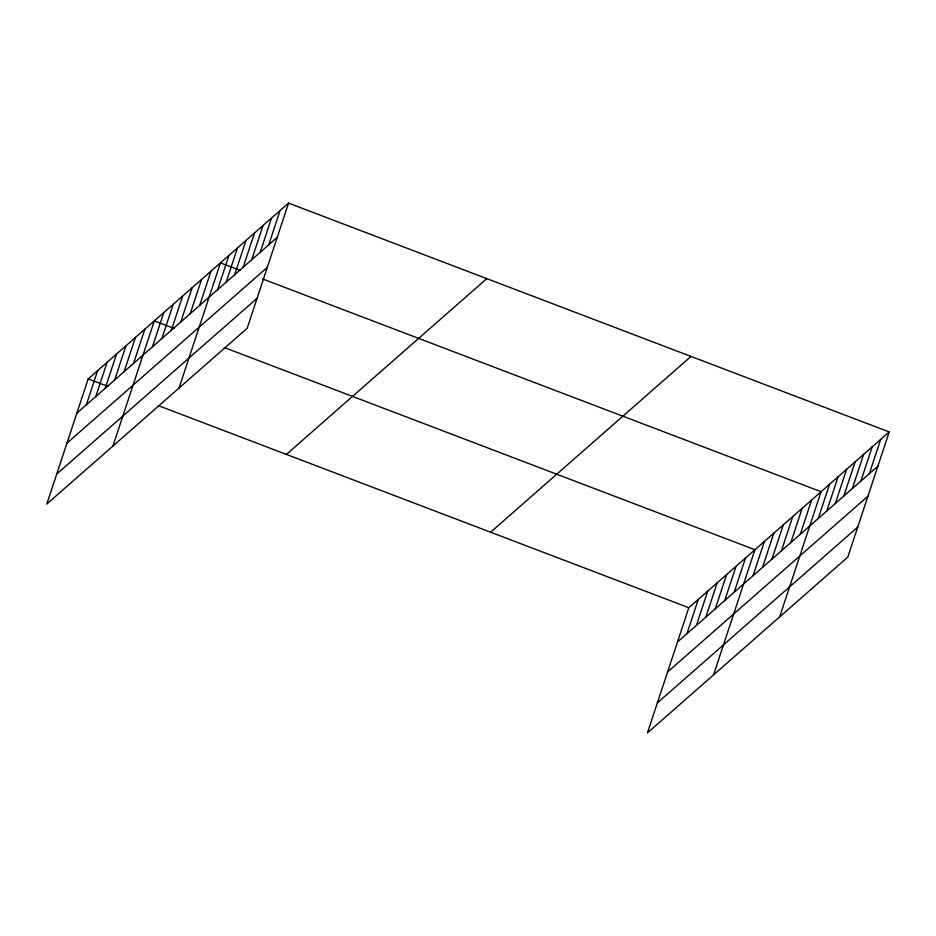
<?xml version="1.0" encoding="UTF-8"?>
<svg xmlns="http://www.w3.org/2000/svg" width="936" height="936" viewBox="0 0 936 936"><rect width="100%" height="100%" fill="white"/><g stroke="black" fill="none" stroke-linecap="round" stroke-linejoin="round"><path stroke-width="1.4" d="M288.569 203.1L88.195 378.904L46.8 504.059L247.174 328.267L288.569 203.1L889.2 431.941L847.805 557.095L647.431 732.9L688.826 607.733L889.2 431.941M86.311 404.878L97.636 370.609M95.753 396.595L107.09 362.326M105.195 388.3L116.532 354.042M114.648 380.016L125.974 345.747M124.09 371.732L135.427 337.463M133.544 363.437L144.869 329.18M112.928 446.051L154.323 320.884L174.143 328.442M152.428 346.87L163.765 312.601M161.881 338.575L173.207 304.317M171.323 330.291L182.66 296.022M180.777 322.007L192.102 287.738M190.219 313.712L201.544 279.454M199.66 305.428L210.998 271.159M179.045 388.042L220.44 262.876L240.259 270.422M217.632 289.669L228.957 255.399M226.138 282.204L237.475 247.935M234.655 274.728L245.992 240.458M243.173 267.251L254.51 232.994M251.69 259.787L263.028 225.517M260.208 252.31L271.534 218.053M268.726 244.846L280.051 210.577M686.942 633.707L698.268 599.449M696.384 625.423L707.721 591.154M705.826 617.14L717.163 582.871M715.279 608.845L726.605 574.587M724.721 600.561L736.059 566.292M734.163 592.277L745.501 558.008M713.56 674.879L754.942 549.725L224.347 347.572M753.059 575.698L764.396 541.429M762.512 567.415L773.838 533.146M771.954 559.12L783.292 524.862M781.396 550.836L792.733 516.567M790.85 542.552L802.175 508.283M800.292 534.257L811.629 500M779.676 616.871L821.071 491.704L262.724 278.986M818.251 518.497L829.588 484.24M826.769 511.033L838.106 476.763M835.286 503.556L846.624 469.299M843.804 496.092L855.141 461.822M852.322 488.615L863.647 454.346M860.839 481.139L872.165 446.881M869.357 473.675L880.682 439.405M76.857 413.162L277.243 237.37M66.936 443.161L267.322 267.368M56.722 474.072L257.096 298.268M286.404 454.416L486.779 278.624M490.616 532.221L690.99 356.417M677.488 642.002L877.863 466.198M667.567 671.99L867.953 496.197M657.353 702.901L857.727 527.097M88.195 378.904L108.014 386.451M158.231 405.58L688.826 607.733"/></g></svg>
